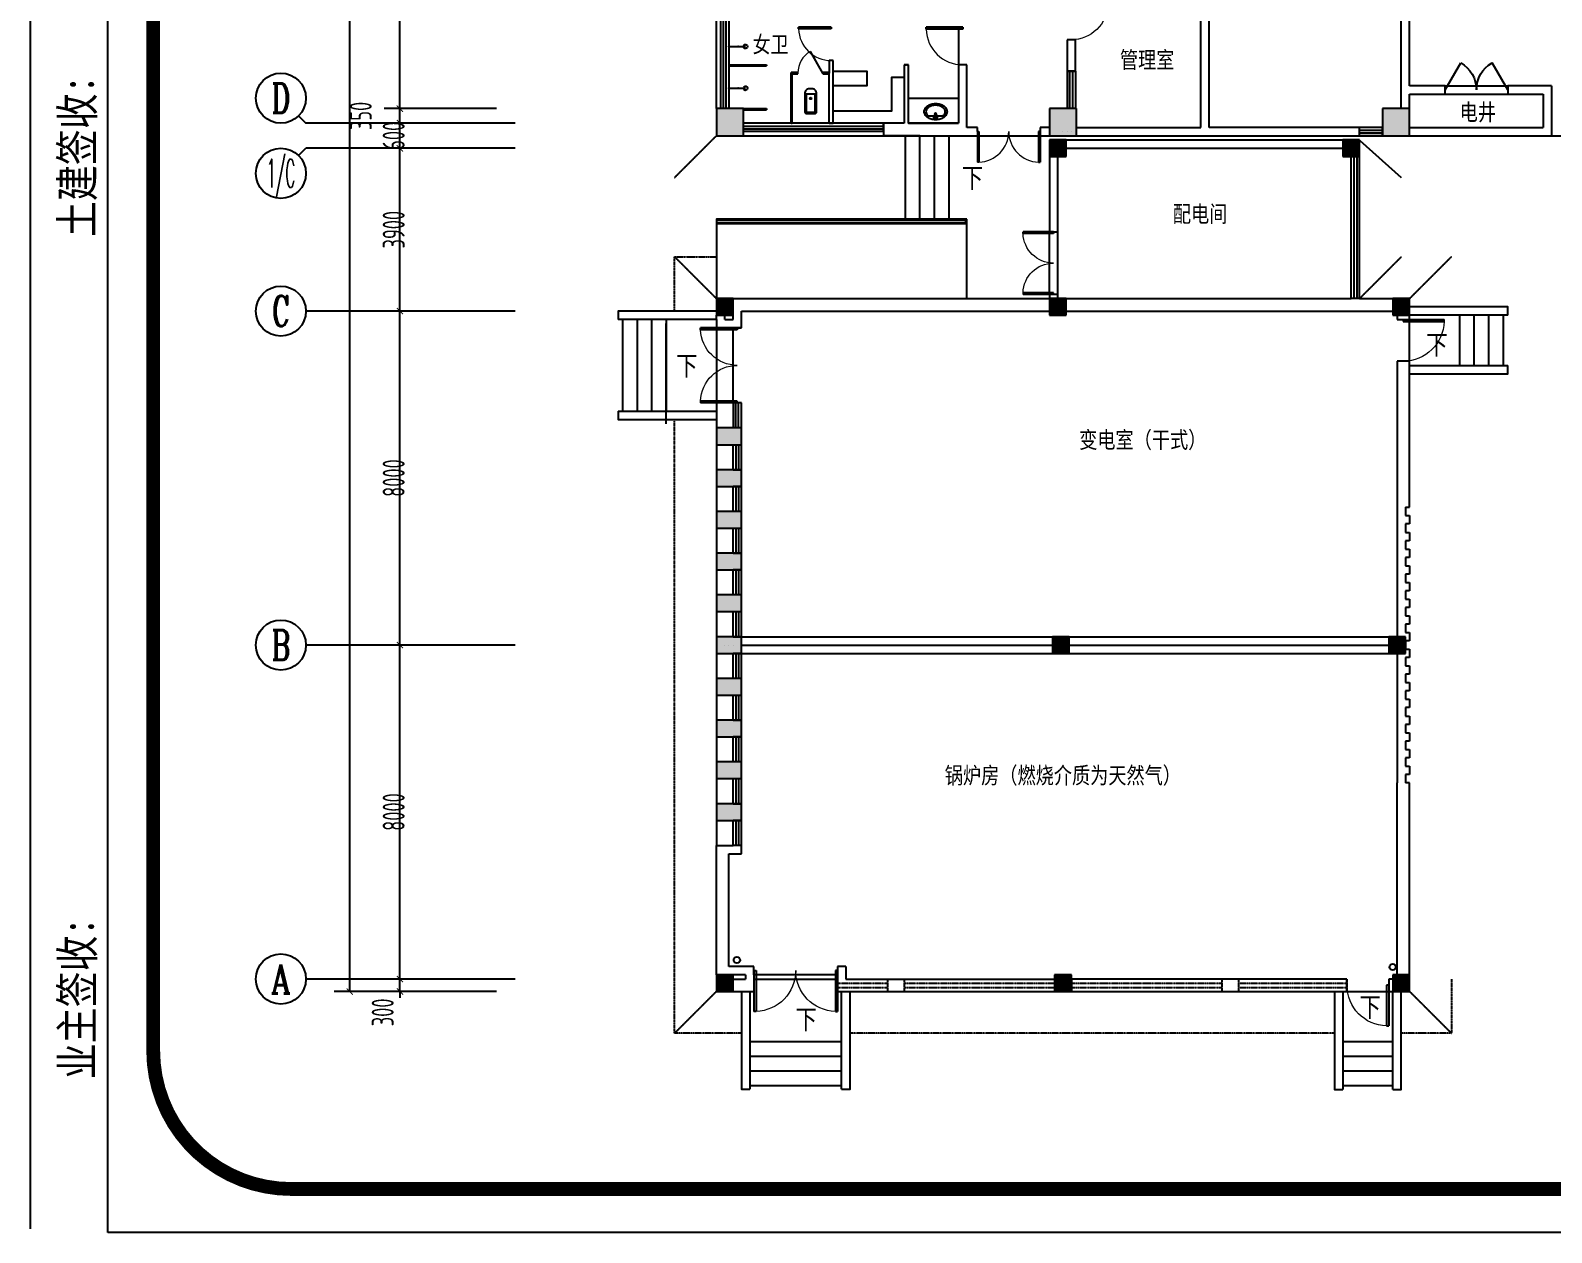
# Model space of a CAD drawing. Header units: inches. Extents: x 871252 to 1312932, y -88801 to 86720.
# Drawn here: x 873064 to 909490, y -88019 to -59221 of the extents above; entities that cross this region are included whole.
import ezdxf
from ezdxf.enums import TextEntityAlignment as Align

# ---------------------------------------------------------------- set-up
doc = ezdxf.new("R2010")
doc.units = ezdxf.units.IN
doc.header["$MEASUREMENT"] = 0
doc.linetypes.add('DASH', pattern=[0.35, 0.25, -0.1])
for name, color, linetype in [('AXIS', 3, 'Continuous'), ('AXIS_TEXT', 7, 'Continuous'), ('COLUMN', 6, 'Continuous'), ('CURTWALL', 4, 'Continuous'), ('DIM_SYMB', 3, 'Continuous'), ('GROUND', 34, 'Continuous'), ('LATRINE', 6, 'Continuous'), ('LG', 84, 'Continuous'), ('LVTRY', 6, 'Continuous'), ('PUB_HATCH', 8, 'Continuous'), ('PUB_STRM', 4, 'Continuous'), ('PUB_TEXT', 151, 'Continuous'), ('STAIR', 6, 'Continuous'), ('WALL', 7, 'Continuous'), ('WINDOW', 3, 'Continuous'), ('外框', 7, 'Continuous'), ('家具', 42, 'Continuous')]:
    doc.layers.add(name, color=color, linetype=linetype)
doc.styles.add('_TCH_AXIS', font='COMPLEX', dxfattribs={"bigfont": 'GBCBIG'})
doc.styles.add('_TCH_DIM', font='stylu.ttf')
doc.styles.add('_TCH_DIM_T3', font='TSSDENG', dxfattribs={"width": 0.64, "bigfont": 'TSSDCHN'})
doc.styles.add('COMPLEX', font='stylu.ttf')
doc.styles.get("Standard").update_dxf_attribs({"font": '', "width": 0.7, "height": 250})
doc.styles.add('宋体平面', font='', dxfattribs={"width": 0.8})
doc.styles.get('Standard').set_extended_font_data('NSimSun')
doc.styles.get('宋体平面').set_extended_font_data('SimSun')
doc.dimstyles.new('_TCH_ARCH&&150', dxfattribs={"dimtxt": 525, "dimasz": 150, "dimexe": 375, "dimexo": 450, "dimgap": 150, "dimtad": 1, "dimdec": 0, "dimzin": 0, "dimdsep": 46, "dimtxsty": '_TCH_DIM_T3', "dimblk": 'ARCHTICK', "dimcen": 0.09, "dimclrt": 7, "dimazin": 2, "dimtfac": 1, "dimtdec": 0, "dimtix": 1, "dimtmove": 2, "dimatfit": 3, "dimfxl": 0, "dimtolj": 1, "dimtzin": 0, "dimarcsym": 0})

# ---------------------------------------------------------------- blocks, each defined once
blk = doc.blocks.new('_ArchTick')
at = {"color": 0, "linetype": 'ByBlock', "const_width": 0.15}
blk.add_lwpolyline([(-0.5, -0.5), (0.5, 0.5)], dxfattribs=at)
blk = doc.blocks.new('*D112')
at = {"layer": 'AXIS', "color": 0, "lineweight": -2, "transparency": 16777216}
for p, q in [((884222, -81945), (881537, -81945)), ((881912, -81945), (881912, -81795)), ((881912, -82245), (881912, -81945)), ((884222, -82245), (881537, -82245)), ((881912, -82245), (881912, -82395))]:
    blk.add_line(p, q, dxfattribs=at)
at = {"layer": 'Defpoints', "color": 0, "transparency": 16777216}
for p in [(881912, -81945), (884672, -81945), (884672, -82245)]:
    blk.add_point(p, dxfattribs=at)
at = {"layer": 'AXIS', "color": 0, "lineweight": -2, "transparency": 16777216, "xscale": 150, "yscale": 150, "zscale": 150}
for p, rotation in [((881912, -81945), 270), ((881912, -82245), 90)]:
    blk.add_blockref('_ArchTick', p, dxfattribs=dict(at, rotation=rotation))
at = {"layer": 'AXIS', "color": 7, "transparency": 16777216, "insert": (881499, -82744), "char_height": 525, "attachment_point": 5, "rotation": 90, "style": '_TCH_DIM_T3'}
blk.add_mtext('\\A1;300', dxfattribs=at)
blk = doc.blocks.new('*D113')
at = {"layer": 'AXIS', "color": 0, "lineweight": -2, "transparency": 16777216}
for p, q in [((884222, -73945), (881537, -73945)), ((881912, -81945), (881912, -73945)), ((884222, -81945), (881537, -81945))]:
    blk.add_line(p, q, dxfattribs=at)
at = {"layer": 'Defpoints', "color": 0, "transparency": 16777216}
for p in [(881912, -73945), (884672, -73945), (884672, -81945)]:
    blk.add_point(p, dxfattribs=at)
at = {"layer": 'AXIS', "color": 0, "lineweight": -2, "transparency": 16777216, "xscale": 150, "yscale": 150, "zscale": 150}
for p, rotation in [((881912, -73945), 90), ((881912, -81945), 270)]:
    blk.add_blockref('_ArchTick', p, dxfattribs=dict(at, rotation=rotation))
at = {"layer": 'AXIS', "color": 7, "transparency": 16777216, "insert": (881762, -77945), "char_height": 525, "attachment_point": 5, "rotation": 90, "style": '_TCH_DIM_T3'}
blk.add_mtext('\\A1;8000', dxfattribs=at)
blk = doc.blocks.new('*D114')
at = {"layer": 'AXIS', "color": 0, "lineweight": -2, "transparency": 16777216}
for p, q in [((884222, -65945), (881537, -65945)), ((881912, -73945), (881912, -65945)), ((884222, -73945), (881537, -73945))]:
    blk.add_line(p, q, dxfattribs=at)
at = {"layer": 'Defpoints', "color": 0, "transparency": 16777216}
for p in [(881912, -65945), (884672, -65945), (884672, -73945)]:
    blk.add_point(p, dxfattribs=at)
at = {"layer": 'AXIS', "color": 0, "lineweight": -2, "transparency": 16777216, "xscale": 150, "yscale": 150, "zscale": 150}
for p, rotation in [((881912, -65945), 90), ((881912, -73945), 270)]:
    blk.add_blockref('_ArchTick', p, dxfattribs=dict(at, rotation=rotation))
at = {"layer": 'AXIS', "color": 7, "transparency": 16777216, "insert": (881762, -69945), "char_height": 525, "attachment_point": 5, "rotation": 90, "style": '_TCH_DIM_T3'}
blk.add_mtext('\\A1;8000', dxfattribs=at)
blk = doc.blocks.new('*D115')
at = {"layer": 'AXIS', "color": 0, "lineweight": -2, "transparency": 16777216}
for p, q in [((884222, -62045), (881537, -62045)), ((881912, -65945), (881912, -62045)), ((884222, -65945), (881537, -65945))]:
    blk.add_line(p, q, dxfattribs=at)
at = {"layer": 'Defpoints', "color": 0, "transparency": 16777216}
for p in [(881912, -62045), (884672, -62045), (884672, -65945)]:
    blk.add_point(p, dxfattribs=at)
at = {"layer": 'AXIS', "color": 0, "lineweight": -2, "transparency": 16777216, "xscale": 150, "yscale": 150, "zscale": 150}
for p, rotation in [((881912, -62045), 90), ((881912, -65945), 270)]:
    blk.add_blockref('_ArchTick', p, dxfattribs=dict(at, rotation=rotation))
at = {"layer": 'AXIS', "color": 7, "transparency": 16777216, "insert": (881762, -63995), "char_height": 525, "attachment_point": 5, "rotation": 90, "style": '_TCH_DIM_T3'}
blk.add_mtext('\\A1;3900', dxfattribs=at)
blk = doc.blocks.new('*D116')
at = {"layer": 'AXIS', "color": 0, "lineweight": -2, "transparency": 16777216}
for p, q in [((884222, -61445), (881537, -61445)), ((881912, -62045), (881912, -61445)), ((884222, -62045), (881537, -62045))]:
    blk.add_line(p, q, dxfattribs=at)
at = {"layer": 'Defpoints', "color": 0, "transparency": 16777216}
for p in [(881912, -61445), (884672, -61445), (884672, -62045)]:
    blk.add_point(p, dxfattribs=at)
at = {"layer": 'AXIS', "color": 0, "lineweight": -2, "transparency": 16777216, "xscale": 150, "yscale": 150, "zscale": 150}
for p, rotation in [((881912, -61445), 90), ((881912, -62045), 270)]:
    blk.add_blockref('_ArchTick', p, dxfattribs=dict(at, rotation=rotation))
at = {"layer": 'AXIS', "color": 7, "transparency": 16777216, "insert": (881762, -61745), "char_height": 525, "attachment_point": 5, "rotation": 90, "style": '_TCH_DIM_T3'}
blk.add_mtext('\\A1;600', dxfattribs=at)
blk = doc.blocks.new('*D117')
at = {"layer": 'AXIS', "color": 0, "lineweight": -2, "transparency": 16777216}
for p, q in [((884222, -61095), (881537, -61095)), ((881912, -61445), (881912, -61095)), ((884222, -61445), (881537, -61445))]:
    blk.add_line(p, q, dxfattribs=at)
at = {"layer": 'Defpoints', "color": 0, "transparency": 16777216}
for p in [(881912, -61095), (884672, -61095), (884672, -61445)]:
    blk.add_point(p, dxfattribs=at)
at = {"layer": 'AXIS', "color": 0, "lineweight": -2, "transparency": 16777216, "xscale": 150, "yscale": 150, "zscale": 150}
for p, rotation in [((881912, -61095), 90), ((881912, -61445), 270)]:
    blk.add_blockref('_ArchTick', p, dxfattribs=dict(at, rotation=rotation))
at = {"layer": 'AXIS', "color": 7, "transparency": 16777216, "insert": (880974, -61270), "char_height": 525, "attachment_point": 5, "rotation": 90, "style": '_TCH_DIM_T3'}
blk.add_mtext('\\A1;350', dxfattribs=at)
blk = doc.blocks.new('*D118')
at = {"layer": 'AXIS', "color": 0, "lineweight": -2, "transparency": 16777216}
for p, q in [((884222, -53445), (881537, -53445)), ((881912, -61095), (881912, -53445)), ((884222, -61095), (881537, -61095))]:
    blk.add_line(p, q, dxfattribs=at)
at = {"layer": 'Defpoints', "color": 0, "transparency": 16777216}
for p in [(881912, -53445), (884672, -53445), (884672, -61095)]:
    blk.add_point(p, dxfattribs=at)
at = {"layer": 'AXIS', "color": 0, "lineweight": -2, "transparency": 16777216, "xscale": 150, "yscale": 150, "zscale": 150}
for p, rotation in [((881912, -53445), 90), ((881912, -61095), 270)]:
    blk.add_blockref('_ArchTick', p, dxfattribs=dict(at, rotation=rotation))
at = {"layer": 'AXIS', "color": 7, "transparency": 16777216, "insert": (881762, -57270), "char_height": 525, "attachment_point": 5, "rotation": 90, "style": '_TCH_DIM_T3'}
blk.add_mtext('\\A1;7650', dxfattribs=at)
blk = doc.blocks.new('*D124')
at = {"layer": 'AXIS', "color": 0, "lineweight": -2, "transparency": 16777216}
for p, q in [((884222, -18550), (880337, -18550)), ((880712, -82245), (880712, -18550)), ((884222, -82245), (880337, -82245))]:
    blk.add_line(p, q, dxfattribs=at)
at = {"layer": 'Defpoints', "color": 0, "transparency": 16777216}
for p in [(880712, -18550), (884672, -18550), (884672, -82245)]:
    blk.add_point(p, dxfattribs=at)
at = {"layer": 'AXIS', "color": 0, "lineweight": -2, "transparency": 16777216, "xscale": 150, "yscale": 150, "zscale": 150}
for p, rotation in [((880712, -18550), 90), ((880712, -82245), 270)]:
    blk.add_blockref('_ArchTick', p, dxfattribs=dict(at, rotation=rotation))
at = {"layer": 'AXIS', "color": 7, "transparency": 16777216, "insert": (880562, -50397), "char_height": 525, "attachment_point": 5, "rotation": 90, "style": '_TCH_DIM_T3'}
blk.add_mtext('\\A1;63695', dxfattribs=at)
blk = doc.blocks.new('$DorLib2D$00000231')
at = {"color": 0}
for p, q in [((-0.5, 0), (-0.25, 0.433)), ((0.5, 0), (0.25, 0.433))]:
    blk.add_line(p, q, dxfattribs=at)
for centre, start, end in [((-0.5, 0), 0, 60), ((0.5, 0), 120, 180)]:
    blk.add_arc(centre, 0.5, start, end, dxfattribs=at)
blk = doc.blocks.new('$DorLib2D$00000001')
for p, q in [((0.45, 0.975), (0.5, 0.975)), ((0.45, 0), (0.45, 0.975)), ((0.5, 0), (0.5, 0.975)), ((0.5, 0), (0.45, 0))]:
    blk.add_line(p, q)
at = {"lineweight": 13}
blk.add_arc((0.475, 0), 0.975, 91.4693, 180, dxfattribs=at)
blk = doc.blocks.new('$TCHSYS$WIN2D')
for p, q in [((-0.5, 0.5), (0.5, 0.5)), ((-0.5, 0.5), (-0.5, -0.5)), ((0.5, 0.5), (0.5, -0.5)), ((0.5, 0.167), (-0.5, 0.167)), ((0.5, -0.167), (-0.5, -0.167)), ((-0.5, -0.5), (0.5, -0.5))]:
    blk.add_line(p, q)
blk = doc.blocks.new('$DorLib2D$00000002')
for p, q in [((-0.5, 0), (-0.5, 0.4875)), ((-0.475, 0.4875), (-0.5, 0.4875)), ((-0.475, 0), (-0.475, 0.4875)), ((0.475, 0), (0.475, 0.4875)), ((0.475, 0.4875), (0.5, 0.4875)), ((0.5, 0), (0.5, 0.4875)), ((-0.5, 0), (-0.475, 0)), ((0.5, 0), (0.475, 0))]:
    blk.add_line(p, q)
at = {"lineweight": 13}
for centre, start, end in [((-0.4875, 0), 0, 88.53072), ((0.4875, 0), 91.46928, 180)]:
    blk.add_arc(centre, 0.4875, start, end, dxfattribs=at)
blk = doc.blocks.new('_AXISO')
blk.add_circle((0, 0), 0.5)
at = {"layer": 'AXIS_TEXT', "style": 'COMPLEX', "width": 1.041667}
blk.add_attdef('A', text='', height=0.56, dxfattribs=at).set_placement((-0.25, -0.28), (0.25, -0.28), align=Align.FIT)
blk = doc.blocks.new('$lvtry$00000200')
at = {"color": 0}
for p, q in [((-110, -40, 0), (-110, -470, 0)), ((100, -30, 0), (-100, -30, 0)), ((110, -470, 0), (110, -40, 0))]:
    blk.add_line(p, q, dxfattribs=at)
at = {"color": 0, "elevation": 0}
blk.add_lwpolyline([(100, 0), (-100, 0, 0.414214), (-140, -40), (-140, -480, 0.414214), (-30, -590), (30, -590, 0.414214), (140, -480), (140, -40, 0.414214)], format="xyb", close=True, dxfattribs=at)
blk.add_lwpolyline([(140, -470), (-140, -470)], dxfattribs=at)
at = {"color": 0}
blk.add_circle((0, -359, 0), 20, dxfattribs=at)
for centre, start, end in [((-100, -40, 0), 90, 180), ((100, -40, 0), 0, 90)]:
    blk.add_arc(centre, 10, start, end, dxfattribs=at)
for p in [(0, 0), (0, -359, 0)]:
    blk.add_point(p, dxfattribs=at)
blk = doc.blocks.new('$TCHSYS$APDOOR2D')
blk.add_line((0.5, 0), (0, 0.866))
at = {"lineweight": 13}
blk.add_arc((0.5, 0), 1, 120, 180, dxfattribs=at)
blk = doc.blocks.new('$lvtry$00000168')
at = {"color": 0}
blk.add_line((0, 0), (0, -395), dxfattribs=at)
blk.add_arc((0, -395), 50, 121.0332, 58.9668, dxfattribs=at)
for p in [(0, 0), (0, -223)]:
    blk.add_point(p, dxfattribs=at)
blk = doc.blocks.new('$lvtry$00000195')
at = {"color": 0}
for p, q in [((-165, -91), (-34, -91)), ((-17, -58), (-17, -48)), ((-16, -91), (-11, -91)), ((11, -91), (165, -91)), ((17, -58), (17, -48))]:
    blk.add_line(p, q, dxfattribs=at)
blk.add_lwpolyline([(273, -195, -0.132138), (254, -266, -0.106661), (193, -332, -0.083339), (108, -374, -0.072039), (0, -389, -0.072039), (-108, -374, -0.083339), (-193, -332, -0.106661), (-254, -266, -0.132138), (-273, -195, -0.132138), (-254, -124, -0.106661), (-193, -57, -0.083339), (-108, -16, -0.072039), (0, 0, -0.072039), (108, -16, -0.083339), (193, -57, -0.106661), (254, -124, -0.132138)], format="xyb", close=True, dxfattribs=at)
blk.add_circle((0, -58), 16.7, dxfattribs=at)
for centre, radius, start, end in [((-131, -195), 101, 149.8906, 180), ((-131, -195), 101, 180, 210.1094), ((-68, -231), 174, 128.9257, 149.8906), ((-68, -158), 174, 210.1094, 234.4623), ((-165, -111), 20, 90, 128.9257), ((-27, -100), 245, 234.4623, 253.5183), ((0, -9), 340, 253.5183, 270), ((-40, -49), 10.1, 106.6096, 258.1648), ((-64, 218), 259, 274.7069, 282.3732), ((-75, -228), 173, 71.36, 79.1873), ((-29, -95), 6.77, 155.344, 308.3224), ((-171, 3), 166, 324.8411, 338.1337), ((-171, 3), 170, 324.8411, 331.3523), ((-29, -95), 3.37, 155.344, 308.3224), ((100, -210), 170, 132.3141, 138.8253), ((100, -210), 166, 125.5327, 138.8253), ((0, -131), 25, 112.516, 67.484), ((-12, -74), 10.6, 201.8924, 261.774), ((0, -48), 16.7, 0, 180), ((-381, -131), 372, 2.3982, 6.7627), ((0, -111), 9.9, 201.7837, 338.2163), ((0, -9), 340, 270, 286.4817), ((64, 218), 259, 257.6268, 265.2931), ((381, -131), 372, 170.1008, 177.6018), ((75, -228), 173, 100.8127, 110.4191), ((40, -49), 10.1, 281.8352, 73.3904), ((27, -100), 245, 286.4817, 305.5377), ((165, -111), 20, 51.0743, 90), ((165, -111), 20, 51.0743, 90), ((68, -158), 174, 305.5377, 329.8906), ((68, -231), 174, 30.1094, 51.0743), ((131, -195), 101, 0, 30.1094), ((131, -195), 101, 329.8906, 0)]:
    blk.add_arc(centre, radius, start, end, dxfattribs=at)
for p in [(0, -58), (0, -131)]:
    blk.add_point(p, dxfattribs=at)

msp = doc.modelspace()

# ---------------------------------------------------------------- hatches: boundary and pattern name
at = {"layer": 'PUB_HATCH'}
for points in [[(890139.9, -61744.6), (890139.9, -61094.6), (889489.9, -61094.6), (889489.9, -61744.6)], [(898114.8, -61744.6), (898114.8, -61094.6), (897464.8, -61094.6), (897464.8, -61744.6)], [(906089.9, -61744.6), (906089.9, -61094.6), (905439.9, -61094.6), (905439.9, -61744.6)], [(897464.8, -61844.6), (897464.8, -62244.6), (897864.8, -62244.6), (897864.8, -61844.6)], [(904489.9, -61844.6), (904489.9, -62244.6), (904889.9, -62244.6), (904889.9, -61844.6)], [(889489.9, -65644.6), (889489.9, -66044.6), (889889.9, -66044.6), (889889.9, -65644.6)], [(897464.8, -65644.6), (897464.8, -66044.6), (897864.8, -66044.6), (897864.8, -65644.6)], [(905689.9, -65644.6), (905689.9, -66044.6), (906089.9, -66044.6), (906089.9, -65644.6)], [(889489.9, -68744.6), (889489.9, -69144.6), (890089.9, -69144.6), (890089.9, -68744.6)], [(889489.9, -69744.6), (889489.9, -70144.6), (890089.9, -70144.6), (890089.9, -69744.6)], [(889489.9, -70744.6), (889489.9, -71144.6), (890089.9, -71144.6), (890089.9, -70744.6)], [(889489.9, -71744.6), (889489.9, -72144.6), (890089.9, -72144.6), (890089.9, -71744.6)], [(889489.9, -72744.6), (889489.9, -73144.6), (890089.9, -73144.6), (890089.9, -72744.6)], [(889489.9, -73744.6), (889489.9, -74144.6), (890089.9, -74144.6), (890089.9, -73744.6)], [(897539.9, -73744.6), (897539.9, -74144.6), (897939.9, -74144.6), (897939.9, -73744.6)], [(905589.9, -73744.6), (905589.9, -74144.6), (905989.9, -74144.6), (905989.9, -73744.6)], [(889489.9, -74744.6), (889489.9, -75144.6), (890089.9, -75144.6), (890089.9, -74744.6)], [(889489.9, -75744.6), (889489.9, -76144.6), (890089.9, -76144.6), (890089.9, -75744.6)], [(889489.9, -76744.6), (889489.9, -77144.6), (890089.9, -77144.6), (890089.9, -76744.6)], [(889489.9, -77744.6), (889489.9, -78144.6), (890089.9, -78144.6), (890089.9, -77744.6)], [(889489.9, -81844.6), (889489.9, -82244.6), (889889.9, -82244.6), (889889.9, -81844.6)], [(897589.9, -81844.6), (897589.9, -82244.6), (897989.9, -82244.6), (897989.9, -81844.6)], [(905689.9, -81844.6), (905689.9, -82244.6), (906089.9, -82244.6), (906089.9, -81844.6)]]:
    msp.add_hatch(color=256, dxfattribs=at).paths.add_polyline_path(points)

# ---------------------------------------------------------------- linework, layer by layer
for points in [[(889489.9, -61094.6), (889489.9, -37144.6)], [(890139.9, -61744.6), (893479.9, -61744.6)], [(904889.9, -61744.6), (905439.9, -61744.6)], [(904898.3, -61858.7), (905889.9, -62744.6)]]:
    msp.add_lwpolyline(points)
at = {"layer": 'AXIS'}
for p, q in [((879485.8, -61268.9), (879661.5, -61444.6)), ((884672, -61444.6), (879661.5, -61444.6)), ((879485.8, -62220.4), (879661.5, -62044.6)), ((884672, -62044.6), (879661.5, -62044.6)), ((884672, -65944.6), (879661.5, -65944.6)), ((884672, -73944.6), (879661.5, -73944.6)), ((884672, -81944.6), (879661.5, -81944.6))]:
    msp.add_line(p, q, dxfattribs=at)
at = {"layer": 'COLUMN'}
for p, q in [((890139.9, -61094.6), (889489.9, -61094.6)), ((889489.9, -61094.6), (889489.9, -61744.6)), ((890139.9, -61744.6), (890139.9, -61094.6)), ((898114.8, -61094.6), (897464.8, -61094.6)), ((897464.8, -61094.6), (897464.8, -61744.6)), ((898114.8, -61744.6), (898114.8, -61094.6)), ((906089.9, -61094.6), (905439.9, -61094.6)), ((905439.9, -61094.6), (905439.9, -61744.6)), ((906089.9, -61744.6), (906089.9, -61094.6)), ((889489.9, -61744.6), (890139.9, -61744.6)), ((897464.8, -61744.6), (898114.8, -61744.6)), ((897464.8, -61844.6), (897464.8, -62244.6)), ((897864.8, -61844.6), (897464.8, -61844.6)), ((897864.8, -62244.6), (897864.8, -61844.6)), ((904489.9, -61844.6), (904489.9, -62244.6)), ((904889.9, -61844.6), (904489.9, -61844.6)), ((904889.9, -62244.6), (904889.9, -61844.6)), ((905439.9, -61744.6), (906089.9, -61744.6)), ((897464.8, -62244.6), (897864.8, -62244.6)), ((904489.9, -62244.6), (904889.9, -62244.6)), ((889489.9, -65644.6), (889489.9, -66044.6)), ((889889.9, -65644.6), (889489.9, -65644.6)), ((889889.9, -66044.6), (889889.9, -65644.6)), ((897464.8, -65644.6), (897464.8, -66044.6)), ((897864.8, -65644.6), (897464.8, -65644.6)), ((897864.8, -66044.6), (897864.8, -65644.6)), ((905689.9, -65644.6), (905689.9, -66044.6)), ((906089.9, -65644.6), (905689.9, -65644.6)), ((906089.9, -66044.6), (906089.9, -65644.6)), ((889489.9, -66044.6), (889889.9, -66044.6)), ((897464.8, -66044.6), (897864.8, -66044.6)), ((905689.9, -66044.6), (906089.9, -66044.6)), ((889489.9, -68744.6), (889489.9, -69144.6)), ((890089.9, -68744.6), (889489.9, -68744.6)), ((890089.9, -69144.6), (890089.9, -68744.6)), ((889489.9, -69144.6), (890089.9, -69144.6)), ((889489.9, -69744.6), (889489.9, -70144.6)), ((890089.9, -69744.6), (889489.9, -69744.6)), ((890089.9, -70144.6), (890089.9, -69744.6)), ((889489.9, -70144.6), (890089.9, -70144.6)), ((889489.9, -70744.6), (889489.9, -71144.6)), ((890089.9, -70744.6), (889489.9, -70744.6)), ((890089.9, -71144.6), (890089.9, -70744.6)), ((889489.9, -71144.6), (890089.9, -71144.6)), ((889489.9, -71744.6), (889489.9, -72144.6)), ((890089.9, -71744.6), (889489.9, -71744.6)), ((890089.9, -72144.6), (890089.9, -71744.6)), ((889489.9, -72144.6), (890089.9, -72144.6)), ((889489.9, -72744.6), (889489.9, -73144.6)), ((890089.9, -72744.6), (889489.9, -72744.6)), ((890089.9, -73144.6), (890089.9, -72744.6)), ((889489.9, -73144.6), (890089.9, -73144.6)), ((889489.9, -73744.6), (889489.9, -74144.6)), ((890089.9, -73744.6), (889489.9, -73744.6)), ((890089.9, -74144.6), (890089.9, -73744.6)), ((897539.9, -73744.6), (897539.9, -74144.6)), ((897939.9, -73744.6), (897539.9, -73744.6)), ((897939.9, -74144.6), (897939.9, -73744.6)), ((905589.9, -73744.6), (905589.9, -74144.6)), ((905989.9, -73744.6), (905589.9, -73744.6)), ((905989.9, -74144.6), (905989.9, -73744.6)), ((889489.9, -74144.6), (890089.9, -74144.6)), ((897539.9, -74144.6), (897939.9, -74144.6)), ((905589.9, -74144.6), (905989.9, -74144.6)), ((889489.9, -74744.6), (889489.9, -75144.6)), ((890089.9, -74744.6), (889489.9, -74744.6)), ((890089.9, -75144.6), (890089.9, -74744.6)), ((889489.9, -75144.6), (890089.9, -75144.6)), ((889489.9, -75744.6), (889489.9, -76144.6)), ((890089.9, -75744.6), (889489.9, -75744.6)), ((890089.9, -76144.6), (890089.9, -75744.6)), ((889489.9, -76144.6), (890089.9, -76144.6)), ((889489.9, -76744.6), (889489.9, -77144.6)), ((890089.9, -76744.6), (889489.9, -76744.6)), ((890089.9, -77144.6), (890089.9, -76744.6)), ((889489.9, -77144.6), (890089.9, -77144.6)), ((889489.9, -77744.6), (889489.9, -78144.6)), ((890089.9, -77744.6), (889489.9, -77744.6)), ((890089.9, -78144.6), (890089.9, -77744.6)), ((889489.9, -78144.6), (890089.9, -78144.6)), ((889489.9, -81844.6), (889489.9, -82244.6)), ((889889.9, -81844.6), (889489.9, -81844.6)), ((889889.9, -82244.6), (889889.9, -81844.6)), ((897589.9, -81844.6), (897589.9, -82244.6)), ((897989.9, -81844.6), (897589.9, -81844.6)), ((897989.9, -82244.6), (897989.9, -81844.6)), ((905689.9, -81844.6), (905689.9, -82244.6)), ((906089.9, -81844.6), (905689.9, -81844.6)), ((906089.9, -82244.6), (906089.9, -81844.6)), ((889489.9, -82244.6), (889889.9, -82244.6)), ((897589.9, -82244.6), (897989.9, -82244.6)), ((905689.9, -82244.6), (906089.9, -82244.6))]:
    msp.add_line(p, q, dxfattribs=at)
at = {"layer": 'CURTWALL'}
for p, q in [((890089.9, -66344.6), (889889.9, -66344.6)), ((890089.9, -68144.6), (889889.9, -68144.6)), ((889889.9, -68144.6), (889889.9, -68744.6)), ((889956.5, -68744.6), (889956.5, -68144.6)), ((890023.2, -68744.6), (890023.2, -68144.6)), ((890089.9, -68744.6), (890089.9, -68144.6))]:
    msp.add_line(p, q, dxfattribs=at)
at = {"layer": 'DIM_SYMB'}
for points in [[(895216.9, -62744.6, 0, 0, 0), (894306.9, -62744.6, 112, 0, 0), (893886.9, -62744.6, 0, 0, 0)], [(906847.2, -66741.1, 0, 0, 0), (908070.4, -66741.1, 112, 0, 0), (908490.4, -66741.1, 0, 0, 0)], [(888377.3, -67244.6, 0, 0, 0), (887317.3, -67244.6, 112, 0, 0), (886897.3, -67244.6, 0, 0, 0)], [(904993.4, -83002, 0, 0, 0), (904993.4, -84225.2, 112, 0, 0), (904993.4, -84645.2, 0, 0, 0)], [(891489.9, -83293.2, 0, 0, 0), (891489.9, -83943.7, 112, 0, 0), (891489.9, -84363.7, 0, 0, 0)]]:
    msp.add_lwpolyline(points, format="xyseb", dxfattribs=at)
at = {"layer": 'GROUND', "linetype": 'DASH'}
for points in [[(888489.9, -62744.6), (889489.9, -61744.6)], [(888489.9, -65944.6), (888489.9, -64644.6), (889489.9, -64644.6)], [(888489.9, -64644.6), (889489.9, -65644.6)], [(904889.9, -65644.6), (905889.9, -64644.6)], [(906089.9, -65644.6), (907089.9, -64644.6)], [(890089.9, -83244.6), (888489.9, -83244.6), (888489.9, -68544.6)], [(907089.9, -81944.6), (907089.9, -83244.6), (905889.9, -83244.6)], [(889489.9, -82244.6), (888489.9, -83244.6)], [(906089.9, -82244.6), (907089.9, -83244.6)], [(904289.9, -83244.6), (892689.9, -83244.6)]]:
    msp.add_lwpolyline(points, dxfattribs=at)
at = {"layer": 'LATRINE'}
for p, q in [((889789.9, -60044.6), (890689.9, -60044.6)), ((889789.9, -60044.6), (889789.9, -60069.6)), ((889789.9, -60069.6), (890689.9, -60069.6)), ((890689.9, -60044.6), (890689.9, -60069.6)), ((891277.4, -61444.6), (891277.4, -60232.1)), ((891439.9, -60232.1), (891277.4, -60232.1)), ((891302.4, -61444.6), (891302.4, -60257.1)), ((891302.4, -60257.1), (891439.9, -60257.1)), ((891439.9, -60257.1), (891439.9, -60232.1)), ((892189.9, -60232.1), (892039.9, -60232.1)), ((892039.9, -60232.1), (892039.9, -60257.1)), ((892039.9, -60257.1), (892189.9, -60257.1)), ((890139.9, -61094.6), (890689.9, -61094.6)), ((890139.9, -61119.6), (890689.9, -61119.6)), ((890689.9, -61094.6), (890689.9, -61119.6)), ((891277.4, -61444.6), (891302.4, -61444.6))]:
    msp.add_line(p, q, dxfattribs=at)
at = {"layer": 'LG'}
msp.add_lwpolyline([(889489.9, -63819.6), (895464.9, -63819.6), (895464.9, -63769.6), (889489.9, -63769.6)], dxfattribs=at)
at = {"layer": 'LVTRY'}
msp.add_lwpolyline([(895289.9, -61444.6), (894089.9, -61444.6), (894089.9, -60844.6), (895289.9, -60844.6)], close=True, dxfattribs=at)
at = {"layer": 'PUB_STRM'}
for centre in [(889980.5, -81491.2), (905687, -81659.8)]:
    msp.add_circle(centre, 75, dxfattribs=at)
at = {"layer": 'STAIR'}
for p, q in [((894364.9, -61744.6), (893479.9, -61744.6)), ((894014.9, -63744.6), (894014.9, -61744.6)), ((894364.9, -63744.6), (894364.9, -61744.6)), ((894714.9, -63744.6), (894714.9, -61744.6)), ((895064.9, -63744.6), (895064.9, -61744.6)), ((894364.9, -63744.6), (893479.9, -63744.6)), ((889489.9, -66144.6), (887139.9, -66144.6)), ((887239.9, -66144.6), (887239.9, -68344.6)), ((888289.9, -68644.6), (888289.9, -66244.6)), ((908439.9, -66044.6), (906089.9, -66044.6)), ((907289.9, -67244.6), (907289.9, -66044.6)), ((907289.9, -67144.6), (907289.9, -66044.6)), ((907639.9, -67244.6), (907639.9, -66044.6)), ((907989.9, -67244.6), (907989.9, -66044.6)), ((908339.9, -67244.6), (908339.9, -66044.6)), ((906089.9, -67244.6), (908439.9, -67244.6)), ((887139.9, -68344.6), (889489.9, -68344.6)), ((890389.9, -81944.6), (892389.9, -81944.6)), ((890289.9, -82244.6), (890289.9, -84585.1)), ((892489.9, -84585.1), (892489.9, -82244.6)), ((904489.9, -82244.6), (904489.9, -84594.6)), ((905689.9, -84594.6), (905689.9, -82244.6)), ((904489.9, -83444.6), (905689.9, -83444.6)), ((904589.9, -83444.6), (905689.9, -83444.6)), ((904489.9, -83794.6), (905689.9, -83794.6)), ((904489.9, -84144.6), (905689.9, -84144.6)), ((904489.9, -84494.6), (905689.9, -84494.6))]:
    msp.add_line(p, q, dxfattribs=at)
at = {"layer": 'STAIR', "ltscale": 3}
for p, q in [((889489.9, -63744.6), (895489.9, -63744.6)), ((889489.9, -63844.6), (895489.9, -63844.6))]:
    msp.add_line(p, q, dxfattribs=at)
at = {"layer": 'STAIR'}
for points in [[(909089.9, -61744.6), (938739.9, -61744.6)], [(895489.9, -63744.6), (889489.9, -63744.6), (889489.9, -65744.6)], [(895489.9, -65644.6), (895489.9, -63744.6)], [(908439.9, -66044.6), (908439.9, -65844.6), (906089.9, -65844.6)], [(889489.9, -65944.6), (887139.9, -65944.6), (887139.9, -66144.6)], [(887589.9, -66144.6), (887589.9, -68344.6)], [(887939.9, -66144.6), (887939.9, -68344.6)], [(888289.9, -66144.6), (888289.9, -68344.6)], [(889489.9, -66144.6), (889489.9, -68344.6)], [(906089.9, -67444.6), (908439.9, -67444.6), (908439.9, -67244.6)], [(887139.9, -68344.6), (887139.9, -68544.6), (889489.9, -68544.6)], [(889489.9, -68344.6), (889489.9, -78744.6)], [(890089.9, -82244.6), (890089.9, -84585.1), (890289.9, -84585.1)], [(892489.9, -84585.1), (892689.9, -84585.1), (892689.9, -82244.6)], [(904289.9, -82244.6), (904289.9, -84594.6), (904489.9, -84594.6)], [(905689.9, -84594.6), (905889.9, -84594.6), (905889.9, -82244.6)], [(890289.9, -83444.6), (892489.9, -83444.6)], [(890289.9, -83794.6), (892489.9, -83794.6)], [(890289.9, -84144.6), (892489.9, -84144.6)], [(890289.9, -84494.6), (892489.9, -84494.6)]]:
    msp.add_lwpolyline(points, dxfattribs=at)
at = {"layer": 'WALL'}
for p, q in [((906089.9, -60544.6), (906089.9, -56444.6)), ((905889.9, -60644.6), (905889.9, -56544.6)), ((901289.9, -61544.6), (901289.9, -58244.6)), ((901089.9, -61544.6), (901089.9, -58444.6)), ((898089.9, -59444.6), (897889.9, -59444.6)), ((897889.9, -59444.6), (897889.9, -60194.6)), ((898089.9, -60194.6), (898089.9, -59444.6)), ((892289.9, -59944.6), (892189.9, -59944.6)), ((892189.9, -59944.6), (892189.9, -60244.6)), ((892289.9, -60244.6), (892289.9, -59944.6)), ((894089.9, -60044.6), (893989.9, -60044.6)), ((893989.9, -60044.6), (893989.9, -61444.6)), ((894089.9, -61444.6), (894089.9, -60044.6)), ((895489.9, -60044.6), (895289.9, -60044.6)), ((895289.9, -60044.6), (895289.9, -61444.6)), ((895489.9, -61544.6), (895489.9, -60044.6)), ((892189.9, -61444.6), (892189.9, -60244.6)), ((892289.9, -61444.6), (892289.9, -60244.6)), ((897889.9, -60194.6), (898089.9, -60194.6)), ((905889.9, -61094.6), (905889.9, -60644.6)), ((906939.9, -60544.6), (906089.9, -60544.6)), ((906089.9, -60744.6), (906939.9, -60744.6)), ((906089.9, -61094.6), (906089.9, -60744.6)), ((906939.9, -60744.6), (906939.9, -60544.6)), ((909489.9, -60544.6), (908439.9, -60544.6)), ((908439.9, -60544.6), (908439.9, -60744.6)), ((908439.9, -60744.6), (909289.9, -60744.6)), ((909289.9, -60744.6), (909289.9, -60844.6)), ((909489.9, -60544.6), (909489.9, -60844.6)), ((909289.9, -60844.6), (909289.9, -61544.6)), ((909489.9, -60844.6), (909489.9, -61744.6)), ((892189.9, -61444.6), (892289.9, -61444.6)), ((893989.9, -61444.6), (893489.9, -61444.6)), ((893489.9, -61444.6), (893489.9, -61644.6)), ((894089.9, -61444.6), (895289.9, -61444.6)), ((895739.9, -61544.6), (895489.9, -61544.6)), ((895739.9, -61644.6), (895739.9, -61544.6)), ((897464.8, -61544.6), (897239.9, -61544.6)), ((897239.9, -61544.6), (897239.9, -61644.6)), ((898114.8, -61544.6), (901089.9, -61544.6)), ((904889.9, -61544.6), (901289.9, -61544.6)), ((904889.9, -61644.6), (904889.9, -61544.6)), ((906089.9, -61544.6), (909289.9, -61544.6)), ((893489.9, -61644.6), (893489.9, -61744.6)), ((893489.9, -61744.6), (895739.9, -61744.6)), ((897239.9, -61744.6), (897464.8, -61744.6)), ((897789.9, -61644.6), (897789.9, -61644.6)), ((897864.8, -61844.6), (904489.9, -61844.6)), ((897889.9, -61644.6), (897889.9, -61644.6)), ((897989.9, -61644.6), (897989.9, -61644.6)), ((898114.8, -61744.6), (904889.9, -61744.6)), ((906089.9, -61744.6), (909489.9, -61744.6)), ((897464.8, -62244.6), (897464.8, -64044.6)), ((897664.8, -64044.6), (897664.8, -62244.6)), ((897864.8, -62044.6), (904489.9, -62044.6)), ((897464.8, -64044.6), (897664.8, -64044.6)), ((897664.8, -65544.6), (897464.8, -65544.6)), ((897464.8, -65544.6), (897464.8, -65644.6)), ((897664.8, -65644.6), (897664.8, -65544.6)), ((889889.9, -65644.6), (889989.9, -65644.6)), ((889989.9, -65644.6), (897464.8, -65644.6)), ((897864.8, -65644.6), (904689.9, -65644.6)), ((904889.9, -65644.6), (904689.9, -65644.6)), ((904889.9, -65644.6), (905689.9, -65644.6)), ((889489.9, -66144.6), (889489.9, -66044.6)), ((889489.9, -66144.6), (889489.9, -66144.6)), ((889489.9, -66144.6), (889489.9, -66344.6)), ((889689.9, -66144.6), (889689.9, -66044.6)), ((889689.9, -66144.6), (889889.9, -66144.6)), ((889889.9, -66144.6), (889889.9, -65944.6)), ((890089.9, -66344.6), (890089.9, -65944.6)), ((890089.9, -65944.6), (897464.8, -65944.6)), ((897864.8, -65944.6), (904789.9, -65944.6)), ((904789.9, -65944.6), (905689.9, -65944.6)), ((905789.9, -66044.6), (905789.9, -66144.6)), ((905789.9, -66144.6), (906089.9, -66144.6)), ((906089.9, -66144.6), (906089.9, -66044.6)), ((889489.9, -66344.6), (889589.9, -66344.6)), ((889589.9, -66344.6), (890089.9, -66344.6)), ((906089.9, -67144.6), (905789.9, -67144.6)), ((905789.9, -67144.6), (905789.9, -70644.6)), ((906089.9, -70644.6), (906089.9, -67144.6)), ((905789.9, -70644.6), (905789.9, -70844.6)), ((905989.9, -70644.6), (906089.9, -70644.6)), ((905989.9, -70644.6), (905989.9, -70844.6)), ((905789.9, -70844.6), (905789.9, -71044.6)), ((905989.9, -70844.6), (906089.9, -70844.6)), ((906089.9, -70844.6), (906089.9, -71044.6)), ((905789.9, -71044.6), (905789.9, -71244.6)), ((905789.9, -71244.6), (905789.9, -71444.6)), ((906089.9, -71044.6), (905989.9, -71044.6)), ((905989.9, -71044.6), (905989.9, -71244.6)), ((905989.9, -71244.6), (906089.9, -71244.6)), ((906089.9, -71244.6), (906089.9, -71444.6)), ((905789.9, -71444.6), (905789.9, -71644.6)), ((905789.9, -71644.6), (905789.9, -71844.6)), ((906089.9, -71444.6), (905989.9, -71444.6)), ((905989.9, -71444.6), (905989.9, -71644.6)), ((905989.9, -71644.6), (906089.9, -71644.6)), ((906089.9, -71644.6), (906089.9, -71844.6)), ((905789.9, -71844.6), (905789.9, -72044.6)), ((905789.9, -72044.6), (905789.9, -72244.6)), ((906089.9, -71844.6), (905989.9, -71844.6)), ((905989.9, -71844.6), (905989.9, -72044.6)), ((905989.9, -72044.6), (906089.9, -72044.6)), ((906089.9, -72044.6), (906089.9, -72244.6)), ((905789.9, -72244.6), (905789.9, -72444.6)), ((905789.9, -72444.6), (905789.9, -72644.6)), ((906089.9, -72244.6), (905989.9, -72244.6)), ((905989.9, -72244.6), (905989.9, -72444.6)), ((905989.9, -72444.6), (906089.9, -72444.6)), ((906089.9, -72444.6), (906089.9, -72644.6)), ((905789.9, -72644.6), (905789.9, -72844.6)), ((905789.9, -72844.6), (905789.9, -73044.6)), ((906089.9, -72644.6), (905989.9, -72644.6)), ((905989.9, -72644.6), (905989.9, -72844.6)), ((905989.9, -72844.6), (906089.9, -72844.6)), ((906089.9, -72844.6), (906089.9, -73044.6)), ((905789.9, -73044.6), (905789.9, -73244.6)), ((906089.9, -73044.6), (905989.9, -73044.6)), ((905989.9, -73044.6), (905989.9, -73244.6)), ((905789.9, -73244.6), (905789.9, -73444.6)), ((905789.9, -73444.6), (905789.9, -73644.6)), ((905989.9, -73244.6), (906089.9, -73244.6)), ((906089.9, -73444.6), (905989.9, -73444.6)), ((905989.9, -73444.6), (905989.9, -73644.6)), ((906089.9, -73244.6), (906089.9, -73444.6)), ((889689.9, -73944.6), (889689.9, -73944.6)), ((889789.9, -73944.6), (889789.9, -73944.6)), ((889889.9, -73944.6), (889889.9, -73944.6)), ((890089.9, -73744.6), (897539.9, -73744.6)), ((890089.9, -73944.6), (897539.9, -73944.6)), ((890089.9, -73944.6), (897539.9, -73944.6)), ((897939.9, -73744.6), (905589.9, -73744.6)), ((897939.9, -73944.6), (905589.9, -73944.6)), ((897939.9, -73944.6), (905589.9, -73944.6)), ((905789.9, -73644.6), (905789.9, -73744.6)), ((905889.9, -73844.6), (905889.9, -73844.6)), ((905889.9, -73944.6), (905889.9, -73944.6)), ((905989.9, -73644.6), (906089.9, -73644.6)), ((906089.9, -73644.6), (906089.9, -73844.6)), ((890089.9, -74144.6), (897539.9, -74144.6)), ((897939.9, -74144.6), (905589.9, -74144.6)), ((905789.9, -74144.6), (905789.9, -74244.6)), ((905789.9, -74244.6), (905789.9, -74444.6)), ((905889.9, -74044.6), (905889.9, -74044.6)), ((906089.9, -74244.6), (905989.9, -74244.6)), ((905989.9, -74244.6), (905989.9, -74444.6)), ((906089.9, -74044.6), (906089.9, -74244.6)), ((905789.9, -74444.6), (905789.9, -74644.6)), ((905789.9, -74644.6), (905789.9, -74844.6)), ((905989.9, -74444.6), (906089.9, -74444.6)), ((906089.9, -74644.6), (905989.9, -74644.6)), ((905989.9, -74644.6), (905989.9, -74844.6)), ((906089.9, -74444.6), (906089.9, -74644.6)), ((905789.9, -74844.6), (905789.9, -75044.6)), ((905989.9, -74844.6), (906089.9, -74844.6)), ((906089.9, -74844.6), (906089.9, -75044.6)), ((905789.9, -75044.6), (905789.9, -75244.6)), ((905789.9, -75244.6), (905789.9, -75444.6)), ((906089.9, -75044.6), (905989.9, -75044.6)), ((905989.9, -75044.6), (905989.9, -75244.6)), ((905989.9, -75244.6), (906089.9, -75244.6)), ((906089.9, -75244.6), (906089.9, -75444.6)), ((905789.9, -75444.6), (905789.9, -75644.6)), ((905789.9, -75644.6), (905789.9, -75844.6)), ((906089.9, -75444.6), (905989.9, -75444.6)), ((905989.9, -75444.6), (905989.9, -75644.6)), ((905989.9, -75644.6), (906089.9, -75644.6)), ((906089.9, -75644.6), (906089.9, -75844.6)), ((905789.9, -75844.6), (905789.9, -76044.6)), ((905789.9, -76044.6), (905789.9, -76244.6)), ((906089.9, -75844.6), (905989.9, -75844.6)), ((905989.9, -75844.6), (905989.9, -76044.6)), ((905989.9, -76044.6), (906089.9, -76044.6)), ((906089.9, -76044.6), (906089.9, -76244.6)), ((905789.9, -76244.6), (905789.9, -76444.6)), ((905789.9, -76444.6), (905789.9, -76644.6)), ((906089.9, -76244.6), (905989.9, -76244.6)), ((905989.9, -76244.6), (905989.9, -76444.6)), ((905989.9, -76444.6), (906089.9, -76444.6)), ((906089.9, -76444.6), (906089.9, -76644.6)), ((905789.9, -76644.6), (905789.9, -76844.6)), ((905789.9, -76844.6), (905789.9, -77044.6)), ((906089.9, -76644.6), (905989.9, -76644.6)), ((905989.9, -76644.6), (905989.9, -76844.6)), ((905989.9, -76844.6), (906089.9, -76844.6)), ((906089.9, -76844.6), (906089.9, -77044.6)), ((905789.9, -77044.6), (905789.9, -77244.6)), ((906089.9, -77044.6), (905989.9, -77044.6)), ((905989.9, -77044.6), (905989.9, -77244.6)), ((905789.9, -81844.6), (905789.9, -77244.6)), ((906089.9, -77244.6), (905989.9, -77244.6)), ((906089.9, -81844.6), (906089.9, -77244.6)), ((889489.9, -78744.6), (889889.9, -78744.6)), ((889489.9, -81744.6), (889489.9, -78744.6)), ((889789.9, -78944.6), (890089.9, -78944.6)), ((889789.9, -81644.6), (889789.9, -78944.6)), ((890089.9, -78744.6), (889889.9, -78744.6)), ((890089.9, -78944.6), (890089.9, -78744.6)), ((889489.9, -81844.6), (889489.9, -81744.6)), ((890289.9, -81644.6), (889789.9, -81644.6)), ((890189.9, -81844.6), (889789.9, -81844.6)), ((889889.9, -81944.6), (890189.9, -81944.6)), ((890189.9, -81844.6), (890189.9, -81944.6)), ((890389.9, -81644.6), (890289.9, -81644.6)), ((890389.9, -81844.6), (890389.9, -81644.6)), ((890389.9, -81844.6), (890389.9, -82244.6)), ((892589.9, -81644.6), (892389.9, -81644.6)), ((892389.9, -81644.6), (892389.9, -81844.6)), ((892389.9, -81844.6), (892389.9, -82244.6)), ((892589.9, -81644.6), (892589.9, -81944.6)), ((892589.9, -81944.6), (897589.9, -81944.6)), ((904589.9, -81944.6), (897989.9, -81944.6)), ((904589.9, -82244.6), (904589.9, -81944.6)), ((905689.9, -81944.6), (905589.9, -81944.6)), ((905589.9, -81944.6), (905589.9, -82244.6)), ((889889.9, -82244.6), (890389.9, -82244.6)), ((892389.9, -82244.6), (897589.9, -82244.6)), ((897989.9, -82244.6), (904589.9, -82244.6)), ((905589.9, -82244.6), (905689.9, -82244.6))]:
    msp.add_line(p, q, dxfattribs=at)
msp.add_lwpolyline([(906089.9, -73844.6), (905989.9, -73844.6), (905989.9, -74044.6), (906089.9, -74044.6)], dxfattribs=at)
at = {"layer": 'WINDOW'}
for p, q in [((895289.9, -59144.6), (895289.9, -60044.6)), ((906939.9, -60544.6), (908439.9, -60544.6)), ((906939.9, -60744.6), (908439.9, -60744.6)), ((895739.9, -61744.6), (897239.9, -61744.6)), ((897464.8, -65544.6), (897464.8, -64044.6)), ((897664.8, -65544.6), (897664.8, -64044.6)), ((906089.9, -67144.6), (906089.9, -66144.6)), ((889889.9, -68144.6), (889889.9, -66344.6)), ((892389.9, -81844.6), (890389.9, -81844.6)), ((904589.9, -82244.6), (905589.9, -82244.6))]:
    msp.add_line(p, q, dxfattribs=at)
at = {"layer": 'WINDOW', "linetype": 'DASH'}
for p, q in [((893989.9, -60044.6), (894089.9, -60044.6)), ((892389.9, -81944.6), (892389.9, -82244.6)), ((893589.9, -81944.6), (893589.9, -82244.6)), ((893989.9, -81944.6), (893989.9, -82244.6)), ((897589.9, -81944.6), (897589.9, -82244.6)), ((897989.9, -81944.6), (897989.9, -82244.6)), ((901589.9, -81944.6), (901589.9, -82244.6)), ((901989.9, -81944.6), (901989.9, -82244.6)), ((904589.9, -81944.6), (904589.9, -82244.6)), ((892389.9, -82044.6), (893589.9, -82044.6)), ((892389.9, -82144.6), (893589.9, -82144.6)), ((893989.9, -82044.6), (897589.9, -82044.6)), ((893989.9, -82144.6), (897589.9, -82144.6)), ((897989.9, -82044.6), (901589.9, -82044.6)), ((897989.9, -82144.6), (901589.9, -82144.6)), ((901989.9, -82044.6), (904589.9, -82044.6)), ((901989.9, -82144.6), (904589.9, -82144.6))]:
    msp.add_line(p, q, dxfattribs=at)
at = {"layer": '外框', "lineweight": -2}
for p, q in [((873063.6, -87928.3), (873063.6, -8690.5)), ((874915.1, -88019.3), (874915.1, -8690.5)), ((988120.3, -88019.3), (874915.1, -88019.3))]:
    msp.add_line(p, q, dxfattribs=at)
at = {"layer": '外框', "lineweight": -2, "const_width": 330.9}
msp.add_lwpolyline([(879313.3, -86975.1), (983553.9, -86975.1, 0.4142136), (986863.1, -83665.9), (986863.1, -13071.6, 0.4142136), (983553.9, -9762.4), (879313.3, -9762.4, 0.4142136), (876004.1, -13071.6), (876004.1, -83665.9, 0.4142136)], format="xyb", close=True, dxfattribs=at)
at = {"layer": '家具'}
for points in [[(892289.9, -60194.6), (893089.9, -60194.6), (893089.9, -60544.6), (892289.9, -60544.6)], [(892289.9, -61144.6), (893689.9, -61144.6), (893689.9, -60344.6), (893989.9, -60344.6)]]:
    msp.add_lwpolyline(points, dxfattribs=at)

# ---------------------------------------------------------------- block references
at = {"layer": 'AXIS'}
ref = msp.add_blockref('_AXISO', (879061.5, -60844.6), dxfattribs=dict(at, xscale=1200, yscale=1200, zscale=1200))
ref.add_attrib('A', 'D', dxfattribs={"layer": 'AXIS_TEXT', "height": 705.1, "style": '_TCH_AXIS', "width": 0.8}).set_placement((878833.2, -61197.2), (879289.8, -61197.2), align=Align.FIT)
ref = msp.add_blockref('_AXISO', (879061.5, -62644.6), dxfattribs=dict(at, xscale=1200, yscale=1200, zscale=1200))
ref.add_attrib('A', '1/C', dxfattribs={"layer": 'AXIS_TEXT', "height": 678.82, "style": '_TCH_AXIS', "width": 0.403846}).set_placement((878722.1, -62984), (879400.9, -62984), align=Align.FIT)
ref = msp.add_blockref('_AXISO', (879061.5, -65944.6), dxfattribs=dict(at, xscale=1200, yscale=1200, zscale=1200))
ref.add_attrib('A', 'C', dxfattribs={"layer": 'AXIS_TEXT', "height": 729.3, "style": '_TCH_AXIS', "width": 0.8}).set_placement((878853.1, -66309.3), (879269.9, -66309.3), align=Align.FIT)
ref = msp.add_blockref('_AXISO', (879061.5, -73944.6), dxfattribs=dict(at, xscale=1200, yscale=1200, zscale=1200))
ref.add_attrib('A', 'B', dxfattribs={"layer": 'AXIS_TEXT', "height": 705.1, "style": '_TCH_AXIS', "width": 0.8}).set_placement((878833.2, -74297.2), (879289.8, -74297.2), align=Align.FIT)
ref = msp.add_blockref('_AXISO', (879061.5, -81944.6), dxfattribs=dict(at, xscale=1200, yscale=1200, zscale=1200))
ref.add_attrib('A', 'A', dxfattribs={"layer": 'AXIS_TEXT', "height": 692.8, "style": '_TCH_AXIS', "width": 0.8}).set_placement((878824, -82291), (879299, -82291), align=Align.FIT)
at = {"layer": 'LATRINE', "xscale": -600, "yscale": -600, "zscale": 25, "rotation": 179.9999999985326}
msp.add_blockref('$TCHSYS$APDOOR2D', (891739.9, -60244.6), dxfattribs=at)
at = {"layer": 'LVTRY', "yscale": -1, "rotation": 270}
for p in [(889789.9, -59607.1), (889789.9, -60607.1)]:
    msp.add_blockref('$lvtry$00000168', p, dxfattribs=at)
at = {"layer": 'LVTRY', "rotation": 180}
for name, p in [('$lvtry$00000200', (891747.8, -61210.7, 0)), ('$lvtry$00000195', (894739.9, -61363))]:
    msp.add_blockref(name, p, dxfattribs=at)
at = {"layer": 'WINDOW'}
for name, p, xscale, yscale, zscale, rotation in [('$TCHSYS$WIN2D', (889689.9, -59557.1), -3075, -200, -3075, 90), ('$DorLib2D$00000001', (897989.9, -58994.6), 900, -900, 900, 90), ('$DorLib2D$00000001', (892239.9, -59544.6), 800, 800, 800, 90), ('$DorLib2D$00000001', (895389.9, -59594.6), -900, -900, -900, 270), ('$TCHSYS$WIN2D', (897989.9, -60644.6), -900, -200, -900, 90), ('$TCHSYS$WIN2D', (904789.9, -63944.6), 3400, -200, 3400, 90), ('$DorLib2D$00000002', (897564.8, -64794.6), -1500, 1500, -1500, 90), ('$DorLib2D$00000001', (905939.9, -66644.6), 1000, -1000, 1000, 90), ('$DorLib2D$00000002', (889989.9, -67244.6), -1800, 1800, -1800, 89.99999999998514), ('$TCHSYS$WIN2D', (889989.9, -69444.6), 600, 200, 600, 90), ('$TCHSYS$WIN2D', (889989.9, -70444.6), 600, -200, 600, 90), ('$TCHSYS$WIN2D', (889989.9, -71444.6), 600, 200, 600, 89.99999999997779), ('$TCHSYS$WIN2D', (889989.9, -72444.6), 600, -200, 600, 90), ('$TCHSYS$WIN2D', (889989.9, -73444.6), 600, 200, 600, 90), ('$TCHSYS$WIN2D', (889989.9, -74444.6), 600, -200, 600, 90), ('$TCHSYS$WIN2D', (889989.9, -75444.6), 600, 200, 600, 90), ('$TCHSYS$WIN2D', (889989.9, -76444.6), 600, -200, 600, 90), ('$TCHSYS$WIN2D', (889989.9, -77444.6), 600, 200, 600, 90), ('$TCHSYS$WIN2D', (889989.9, -78444.6), 600, -200, 600, 90), ('$DorLib2D$00000002', (891389.9, -81744.6), -2000, 2000, -2000, 180), ('$DorLib2D$00000001', (905089.9, -82094.6), 1000, -1000, 1000, 359.9999999999867)]:
    msp.add_blockref(name, p, dxfattribs=dict(at, xscale=xscale, yscale=yscale, zscale=zscale, rotation=rotation))
for name, p, xscale, yscale, zscale in [('$DorLib2D$00000231', (907689.9, -60644.6), -1500, 1500, -1500), ('$TCHSYS$WIN2D', (891814.9, -61544.6), -3350, -200, -3350), ('$TCHSYS$WIN2D', (905164.9, -61644.6), -550, -200, -550), ('$DorLib2D$00000002', (896489.9, -61644.6), -1500, -1500, -1500)]:
    msp.add_blockref(name, p, dxfattribs=dict(at, xscale=xscale, yscale=yscale, zscale=zscale))

# ---------------------------------------------------------------- texts
at = {"layer": 'PUB_TEXT', "width": 0.8}
for s, height, p in [('女卫', 394.94, (890356.3, -59755)), ('管理室', 398.73, (899152.8, -60123.9)), ('配电间', 398.73, (900421.8, -63815.4)), ('变电室（干式）', 398.73, (898178.2, -69227.7)), ('锅炉房（燃烧介质为天然气）', 398.734, (894959.4, -77265.2))]:
    msp.add_text(s, height=height, dxfattribs=at).set_placement(p)
at = {"layer": 'PUB_TEXT', "color": 6, "linetype": 'DASH', "width": 0.8}
msp.add_text('电井', height=398.73, dxfattribs=at).set_placement((907287.8, -61378))
at = {"layer": 'PUB_TEXT', "style": '_TCH_DIM', "width": 0.8}
for p in [(895363.9, -62989.6), (906487.5, -66986.1), (888524.3, -67489.6), (891383.5, -83146.2), (904887, -82855)]:
    msp.add_text('下', height=472.6, dxfattribs=at).set_placement(p)
at = {"layer": '外框', "lineweight": -2, "style": '宋体平面', "width": 0.8}
msp.add_text('业主签收:                                      土建签收:                                     水、电签收:', height=788.414, rotation=90, dxfattribs=at).set_placement((874579.6, -84344.7))

# ---------------------------------------------------------------- dimensions: what is measured, and where the dimension line sits
at = {"layer": 'AXIS'}
for p1, p2, distance, picture, middle in [((884672.0178, -82244.6343), (884672.0178, -18550.0611), 3960.5, '*D124', (880561.5178, -50397.3477)), ((884672, -61094.6), (884672, -53444.6), 2760.5, '*D118', (881761.5, -57269.6)), ((884672, -62044.6), (884672, -61444.6), 2760.5, '*D116', (881761.5, -61744.6)), ((884672, -65944.6), (884672, -62044.6), 2760.5, '*D115', (881761.5, -63994.6)), ((884672, -73944.6), (884672, -65944.6), 2760.5, '*D114', (881761.5, -69944.6)), ((884672, -81944.6), (884672, -73944.6), 2760.5, '*D113', (881761.5, -77944.6))]:
    dim = msp.add_aligned_dim(p1=p1, p2=p2, distance=distance, dimstyle='_TCH_ARCH&&150', dxfattribs=at)
    dim.commit()
    dim.dimension.update_dxf_attribs({"geometry": picture, "text_midpoint": middle})
for base, p1, p2, picture, middle in [((881911.5, -61094.6), (884672, -61444.6), (884672, -61094.6), '*D117', (880974, -61269.6)), ((881911.5, -81944.6), (884672, -82244.6), (884672, -81944.6), '*D112', (881499, -82743.6))]:
    dim = msp.add_linear_dim(base=base, p1=p1, p2=p2, angle=90, dimstyle='_TCH_ARCH&&150', dxfattribs=at)
    dim.commit()
    dim.dimension.update_dxf_attribs({"geometry": picture, "text_midpoint": middle, "dimtype": 161})

doc.saveas('drawing.dxf')
